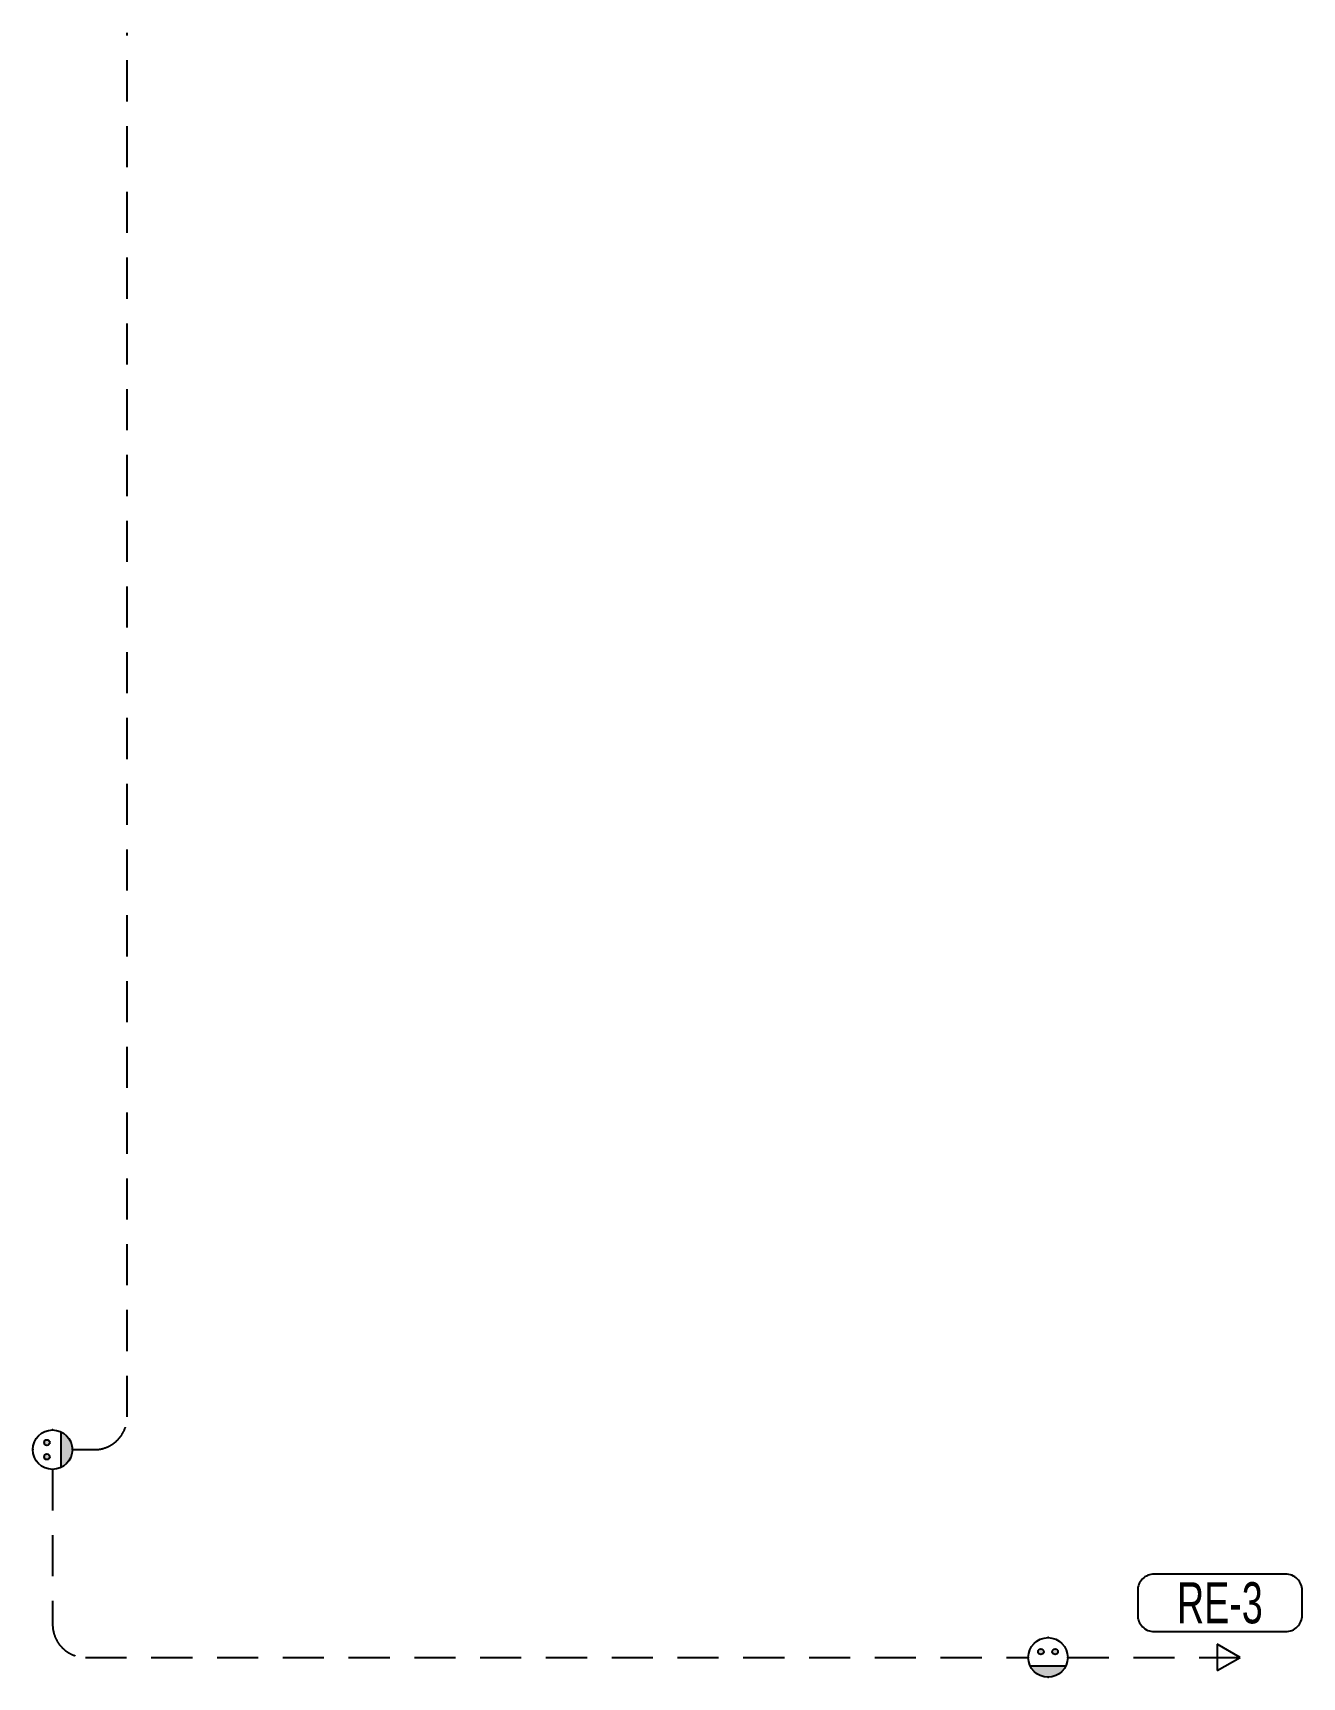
# Model space of a CAD drawing. Header units: millimetres. Extents: x 35956 to 501590, y -530175 to 1059940.
# Drawn here: x 404740 to 416318, y -289850 to -274850 of the extents above; entities that cross this region are included whole.
import ezdxf
from ezdxf.enums import TextEntityAlignment as Align

# ---------------------------------------------------------------- set-up
doc = ezdxf.new("R2010")
doc.units = ezdxf.units.MM
doc.header["$LTSCALE"] = 150
doc.set_wipeout_variables(frame=1)
doc.linetypes.add('D2', pattern=[6.5, 2.5, -1.5, 2.5])
doc.layers.add('------06 Receptacle', color=6, linetype='Continuous')
doc.layers.add('-----22 Embeded in Floor', color=4, linetype='D2')
doc.styles.add('ELEC', font='')
doc.styles.get('ELEC').set_extended_font_data('Dotum')

# ---------------------------------------------------------------- blocks, each defined once
blk = doc.blocks.new('B02')
h = blk.add_hatch(color=256)
h.paths.add_polyline_path([(-136, 86, 0.632456), (136, 86)])
h.paths.add_polyline_path([(-75, 193, 1), (-32, 193, 1)])
h.paths.add_polyline_path([(32, 193, 1), (75, 193, 1)])
blk.add_line((-136, 86), (136, 86))
at = {"linetype": 'Continuous'}
blk.add_circle((0, 150), 150, dxfattribs=at)
for centre in [(-54, 193), (54, 193)]:
    blk.add_circle(centre, 21.4)
for p in [(0, 300), (-150, 150), (150, 150), (0, 0)]:
    blk.add_point(p)
blk = doc.blocks.new('O07')
blk.add_lwpolyline([(-173, -100), (0, 0), (-173, 100)], close=True)

msp = doc.modelspace()

# ---------------------------------------------------------------- linework, layer by layer
at = {"layer": '-----22 Embeded in Floor', "elevation": 0}
for points in [[(405100, -287775), (405300, -287775, 0.414214), (405600, -287475), (405600, -274850)], [(404920, -287955), (404920, -289370, 0.414214), (405220, -289670), (413820, -289670)]]:
    msp.add_lwpolyline(points, format="xyb", dxfattribs=at)
msp.add_lwpolyline([(414180, -289670), (415752, -289670)], dxfattribs=at)

# ---------------------------------------------------------------- block references
at = {"layer": '------06 Receptacle', "xscale": 1.2, "yscale": 1.2, "zscale": 1.2}
for p, rotation in [((405100, -287775), 90.00000129155897), ((414000, -289850), 9.445700208207248e-07)]:
    msp.add_blockref('B02', p, dxfattribs=dict(at, rotation=rotation))
at = {"layer": '-----22 Embeded in Floor', "xscale": 1.2, "yscale": 1.2, "zscale": 1.2}
msp.add_blockref('O07', (415752, -289670), dxfattribs=at)

# ---------------------------------------------------------------- wipeouts: each hides what was drawn before it
at = {"color": 1, "linetype": 'Continuous'}
msp.add_wipeout([(414818, -289285), (414820, -289308), (414825, -289331), (414834, -289353), (414847, -289373), (414862, -289391), (414880, -289406), (414900, -289418), (414922, -289427), (414945, -289433), (414968, -289435), (416168, -289435), (416191, -289433), (416214, -289427), (416236, -289418), (416256, -289406), (416274, -289391), (416289, -289373), (416302, -289353), (416311, -289331), (416316, -289308), (416318, -289285), (416318, -289060), (416316, -289036), (416311, -289013), (416302, -288991), (416289, -288971), (416274, -288953), (416256, -288938), (416236, -288926), (416214, -288917), (416191, -288911), (416168, -288910), (414968, -288910), (414945, -288911), (414922, -288917), (414900, -288926), (414880, -288938), (414862, -288953), (414847, -288971), (414834, -288991), (414825, -289013), (414820, -289036), (414818, -289060)], dxfattribs=at)

# ---------------------------------------------------------------- next in the draw order: linework, layer by layer
at = {"color": 1, "linetype": 'Continuous', "elevation": 0}
msp.add_lwpolyline([(414818, -289285, 0.414214), (414968, -289435), (416168, -289435, 0.414214), (416318, -289285), (416318, -289060, 0.414214), (416168, -288910), (414968, -288910, 0.414214), (414818, -289060)], format="xyb", close=True, dxfattribs=at)

# ---------------------------------------------------------------- next in the draw order: texts
at = {"style": 'ELEC', "width": 0.7}
msp.add_text('RE-3', height=375, dxfattribs=at).set_placement((415568, -289172), align=Align.MIDDLE)

doc.saveas('drawing.dxf')
